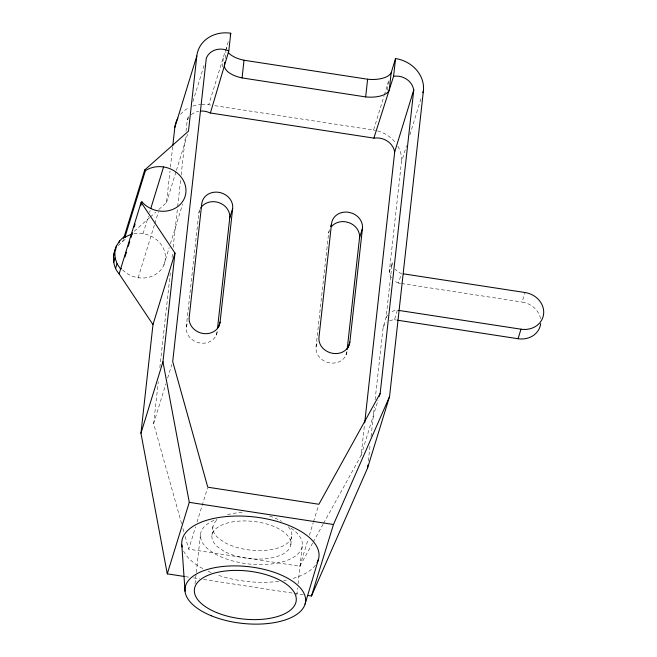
<?xml version="1.0" encoding="UTF-8"?>
<svg xmlns="http://www.w3.org/2000/svg" width="657" height="657" viewBox="0 0 657 657"><rect width="100%" height="100%" fill="white"/><g stroke="black" fill="none" stroke-linecap="round" stroke-linejoin="round"><path stroke-width="0.49" stroke-dasharray="3.29 2.46" d="M158.805 209.476L166.484 202.668L169.974 171.181M170.426 167.116L172.676 146.798M181.587 523.67L153.639 423.593L158.263 381.824M159.84 367.559L170.335 272.819M172.027 257.544L172.586 252.444M173.152 247.352L177.554 207.62M177.661 206.602L180.708 179.098M181.16 175.025L185.446 136.311M186.013 131.219L187.253 120.017L188.74 115.172M217.147 331.654A15.678 13.781 17.1 0 1 200.18 343.036A15.678 13.781 17.1 0 1 186.251 326.907L198.833 213.238A15.678 13.781 17.1 0 1 199.761 209.755M222.337 66.899L223.421 57.069M225.154 58.35L225.918 51.468M226.024 50.482L228.406 40.865M195.039 583.728L196.164 573.536M196.279 572.518L200.566 533.812M211.981 535.209L212.925 526.684M290.813 544.817L291.757 536.301M346.929 351.594A15.678 13.781 17.1 0 1 337.887 362.319C331.415 364.389 324 362.319 319.474 357.268A15.678 13.781 17.1 0 1 316.025 346.847L328.615 233.169A15.678 13.781 17.1 0 1 329.535 229.695M296.816 595.102L297.605 587.974M298.056 583.901L302.228 546.213M387.351 90.247L388.221 82.388M323.548 523.366L361.087 455.465L364.471 424.898M368.339 460.951L370.146 444.625M371.049 436.47L374.326 406.888M375.114 399.743L383.138 327.326L386.07 317.791L392.163 262.784A14.109 12.401 17.1 0 0 392.738 265.058M391.498 277.796A14.109 12.401 17.1 0 1 389.231 272.318L401.411 162.312L406.535 145.657M118.104 245.587L122.719 241.464L123.311 239.559M143.037 233.703L148.392 216.293M149.582 212.416L150.182 210.486M138.167 277.706L154.535 224.505M154.83 223.536L158.403 211.924M192.912 101.613L204.532 63.852M166.484 202.668L176.133 171.321M176.429 170.344L188.181 132.139M201.658 104.389A31.364 27.561 17.1 0 1 208.754 104.742L225.77 49.447M163.848 265.067L169.202 247.656M170.393 243.78L182.597 204.122M198.833 213.238L199.424 211.332M153.639 423.593L165.851 383.885M167.642 378.079L171.805 364.52M186.251 326.907L188.009 321.191M216.227 335.136L217.401 331.317M312.683 543.019L299.838 566.252L188.715 549.178L195.564 526.906M197.051 522.06L207.481 488.167M328.615 233.169L329.206 231.264M214.823 105.678L373.554 130.061L384.033 96.012M384.329 95.035L389.396 78.577M316.025 346.847L317.791 341.123M409.845 134.882L421.301 97.655M346.009 355.076L347.471 350.304M389.231 272.318L392.163 262.784M299.838 566.252L308.182 539.134M309.373 535.258L313.241 522.668M313.537 521.699L318.604 505.241M400.54 283.381L398.512 283.068L401.443 273.534A14.109 12.401 17.1 0 1 395.202 269.23M389.601 320.862A14.109 12.401 17.1 0 1 394.455 319.737L397.386 310.203A14.109 12.401 17.1 0 0 390.414 312.477M361.087 455.465L378.071 400.261M540.506 318.702A20.909 18.371 17.1 0 0 522.11 302.056L525.042 292.521M313.175 542.124L323.055 524.253M187.253 120.017L188.658 117.57M122.719 241.464L126.563 238.064M134.242 231.256L149.591 217.648M150.363 216.966L155.734 212.203M208.754 104.742L210.774 105.054M401.55 283.537L522.11 302.056M394.455 319.737L396.475 320.049M185.43 576.649L189.471 577.265M193.503 577.889L199.556 578.817M203.588 579.433L293.334 593.222M294.336 593.378L303.419 594.774M182.958 528.573L184.05 532.499M185.151 536.424L188.715 549.178M315.409 565.242A68.993 32.472 6.3 0 1 291.774 578.768M286.436 580.041A68.993 32.472 6.3 0 1 283.643 580.583M278.823 581.314A68.993 32.472 6.3 0 1 216.539 574.653M211.069 572.543A68.993 32.472 6.3 0 1 206.774 570.629M202.742 568.576A68.993 32.472 6.3 0 1 183.04 549.769M180.47 114.384A31.364 27.561 17.1 0 1 189.315 107.534M192.895 106.056A31.364 27.561 17.1 0 1 200.656 104.455M226.41 48.799A23.521 11.07 6.3 0 1 226.353 47.534M373.554 130.061A31.364 27.561 17.1 0 1 375.566 130.431M377.561 130.915A31.364 27.561 17.1 0 1 395.752 142.996M397.896 146.232A31.364 27.561 17.1 0 1 401.411 162.312M398.512 283.068A14.109 12.401 17.1 0 1 394.069 280.523M191.31 114.655A16.803 14.766 17.1 0 1 198.775 111.304M288.316 526.807A39.716 18.692 6.3 0 1 275.168 548.784A39.716 18.692 6.3 0 1 224.916 542.657L218.699 538.461A39.716 18.692 6.3 0 1 217.943 519.276M227.536 514.735A39.716 18.692 6.3 0 1 243 512.444M269.625 516.09A39.716 18.692 6.3 0 1 281.5 521.321M291.084 528.228A51.221 24.104 6.3 0 1 284.218 561.365A51.221 24.104 6.3 0 1 213.082 552.693A51.221 24.104 6.3 0 1 216.974 519.186M383.138 327.326A14.109 12.401 17.1 0 1 386.53 322.718M386.07 317.791A14.109 12.401 17.1 0 1 387.811 314.834M133.839 233.835A25.089 22.051 17.1 0 1 163.1 247.73A25.089 22.051 17.1 0 1 154.625 274.996A25.089 22.051 17.1 0 1 122.629 269.896M223.971 551.182L217.754 546.977A39.716 18.692 6.3 0 1 246.942 520.968A39.716 18.692 6.3 0 1 288.834 549.26A39.716 18.692 6.3 0 1 223.971 551.182"/><path stroke-width="0.99" d="M184.428 576.493L167.28 573.857L140.951 433.275L152.982 324.599L174.984 253.085L141.132 202.364L141.928 201.83A25.089 22.051 17.1 0 0 176.889 207.201A25.089 22.051 17.1 0 0 180.338 176.084A25.089 22.051 17.1 0 0 145.378 170.713L144.721 169.958L188.485 131.162L196.813 55.993A31.364 27.561 17.1 0 1 230.755 33.236L228.792 50.926L210.38 112.996L207.39 111.887A16.803 14.766 17.1 0 0 200.911 111.066M172.783 145.788L174.811 127.499L196.813 55.993M140.951 433.275L162.952 361.769L174.984 253.085M224.719 62.275L224.398 65.224A23.521 11.07 6.3 0 0 242.063 77.92L365.662 96.916A23.521 11.07 6.3 0 0 389.199 90.543L391.153 72.853L395.555 58.555A31.364 27.561 17.1 0 1 423.412 90.797L389.552 396.573L367.55 468.088L311.484 596.014L307.451 595.39M242.063 77.92L244.018 60.239A23.521 11.07 6.3 0 1 228.349 52.617M217.483 328.615L229.736 217.984L232.668 208.45A15.678 13.781 17.1 0 0 218.74 192.32A15.678 13.781 17.1 0 0 201.773 203.703L189.183 317.372A15.678 13.781 17.1 0 0 203.112 333.501A15.678 13.781 17.1 0 0 220.079 322.119L232.668 208.45M365.662 96.916L367.624 79.226A23.521 11.07 6.3 0 0 391.153 72.853M347.151 349.565L359.519 237.916L362.45 228.381A15.678 13.781 17.1 0 0 352.472 213.344L348.522 212.26A15.678 13.781 17.1 0 0 331.547 223.635L318.965 337.312A15.678 13.781 17.1 0 0 322.406 347.734C326.931 352.784 334.347 354.854 340.819 352.784A15.678 13.781 17.1 0 0 349.861 342.059L362.45 228.381M210.38 112.996L373.882 138.118L393.592 76.237L395.555 58.555M364.701 422.862L394.701 151.882L413.77 89.91L412.998 87.176A16.409 14.421 17.1 0 0 396.664 76.105L393.592 76.237M367.55 468.088L367.887 465.025M379.261 396.393L380.157 393.486L413.77 89.91M152.982 324.599L119.131 273.879C109.44 263.112 113.053 244.938 124.189 236.701L124.846 237.456A25.089 22.051 17.1 0 1 132.065 234.237M113.382 256.509L116.388 245.948M305.07 604.112L318.39 559.526M118.983 242.72L119.574 240.815M113.604 262.578L115.074 257.815L114.852 251.746M123.598 238.606L144.721 169.958M124.846 237.456L145.378 170.713M115.566 268.499L117.036 263.736L115.074 257.815M119.131 273.879L141.132 202.364M124.97 256.969L126.456 252.132M128.246 246.326L129.733 241.489M130.924 237.62L132.41 232.783M134.192 226.977L135.087 224.078M140.746 205.698L141.928 201.83M150.773 208.548L163.568 166.96M230.172 35.141L230.755 33.236M218.617 326.89L220.079 322.119M167.28 573.857L189.282 502.35L162.952 361.769M330.668 226.501L331.259 224.595M422.804 92.76L423.412 90.797M348.103 347.783L349.861 342.059M311.484 596.014L333.485 524.5L389.552 396.573M397.493 320.205L518.053 338.725L520.985 329.19A20.909 18.371 17.1 0 0 543.618 314.021A20.909 18.371 17.1 0 0 525.042 292.521L403.472 273.846M380.157 393.486L318.9 504.272L207.776 487.198L172.701 361.613L206.323 58.038L207.661 55.631A16.409 14.421 17.1 0 1 225.86 49.866L228.792 50.926M114.918 250.719L115.985 249.003M121.397 268.573L120.601 269.107L117.036 263.736M373.882 138.118L377.011 137.945A16.803 14.766 17.1 0 1 393.88 149.09L394.701 151.882M244.018 60.239L367.624 79.226M398.397 310.359L520.985 329.19M189.282 502.35L333.485 524.5M181.8 544.916L185.044 591.267M182.153 546.994A68.993 32.472 6.3 0 1 254.85 517.01A68.993 32.472 6.3 0 1 317.027 562.762M174.811 127.499A31.364 27.561 17.1 0 1 177.866 118.112M331.448 226.616A15.678 13.781 17.1 0 1 345.59 221.795L349.532 222.879A15.678 13.781 17.1 0 1 359.519 237.916M200.599 208.154A15.678 13.781 17.1 0 1 218.797 202.586A15.678 13.781 17.1 0 1 229.736 217.984M540.678 323.556A20.909 18.371 17.1 0 1 518.053 338.725M216.555 612.546A51.221 24.104 6.3 0 0 296.143 601.212A51.221 24.104 6.3 0 0 223.224 571.286A51.221 24.104 6.3 0 0 216.555 612.546M211.275 615.765A60.633 28.53 6.3 0 0 305.48 602.354A60.633 28.53 6.3 0 0 219.167 566.934A60.633 28.53 6.3 0 0 211.275 615.765"/></g></svg>
